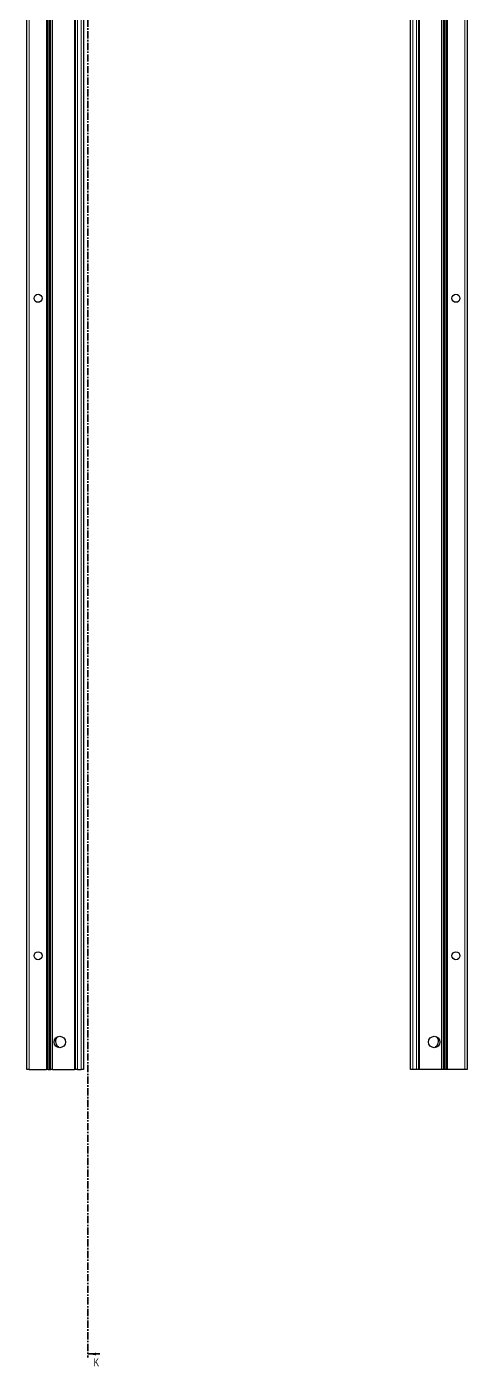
# Model space of a CAD drawing. Header units: millimetres. Extents: x -250 to 6025, y -1647 to 1453.
# Drawn here: x 2463 to 2849, y -1266 to -94 of the extents above; entities that cross this region are included whole.
import ezdxf

# ---------------------------------------------------------------- set-up
doc = ezdxf.new("R2010")
doc.units = ezdxf.units.MM
doc.linetypes.add('CENTER', pattern=[10.16, 6.35, -1.27, 1.27, -1.27])
doc.styles.add('SLDTEXTSTYLE0', font='TXT', dxfattribs={"width": 0.75})

msp = doc.modelspace()

# ---------------------------------------------------------------- linework, layer by layer
at = {"color": 7, "linetype": 'CENTER', "lineweight": 35}
msp.add_line((2516.6, 1344.64), (2516.6, -1258.12), dxfattribs=at)
at = {"color": 7, "linetype": 'Continuous', "lineweight": 25}
for p, q in [((2463.17, -1006.24), (2463.17, 892.76)), ((2482.96, 892.76), (2482.96, -1006.24)), ((2483, 892.76), (2483, -1006.24)), ((2505.67, -1006.24), (2505.67, 892.76)), ((2512.87, 892.76), (2512.87, -1006.24)), ((2798.87, -1006.24), (2798.87, 892.76)), ((2806.07, 892.76), (2806.07, -1006.24)), ((2828.74, -1006.24), (2828.74, 892.76)), ((2828.78, -1006.24), (2828.78, 892.76)), ((2848.57, 892.76), (2848.57, -1006.24)), ((2481.17, -130.99), (2481.17, -82.49)), ((2830.57, -82.49), (2830.57, -130.99)), ((2481.23, -131.1), (2481.17, -130.99)), ((2481.17, -130.99), (2481.17, -132.49)), ((2481.17, -132.49), (2481.23, -132.39)), ((2481.17, -180.99), (2481.17, -132.49)), ((2481.23, -132.39), (2481.23, -131.1)), ((2830.57, -130.99), (2830.51, -131.1)), ((2830.51, -131.1), (2830.51, -132.39)), ((2830.51, -132.39), (2830.57, -132.49)), ((2830.57, -132.49), (2830.57, -130.99)), ((2830.57, -132.49), (2830.57, -180.99)), ((2481.23, -181.1), (2481.17, -180.99)), ((2481.17, -180.99), (2481.17, -182.49)), ((2481.17, -182.49), (2481.23, -182.39)), ((2481.17, -230.99), (2481.17, -182.49)), ((2481.23, -182.39), (2481.23, -181.1)), ((2830.57, -180.99), (2830.51, -181.1)), ((2830.51, -181.1), (2830.51, -182.39)), ((2830.51, -182.39), (2830.57, -182.49)), ((2830.57, -182.49), (2830.57, -180.99)), ((2830.57, -182.49), (2830.57, -230.99)), ((2481.23, -231.1), (2481.17, -230.99)), ((2481.17, -230.99), (2481.17, -232.49)), ((2481.17, -232.49), (2481.23, -232.39)), ((2481.17, -280.99), (2481.17, -232.49)), ((2481.23, -232.39), (2481.23, -231.1)), ((2830.57, -230.99), (2830.51, -231.1)), ((2830.51, -231.1), (2830.51, -232.39)), ((2830.51, -232.39), (2830.57, -232.49)), ((2830.57, -232.49), (2830.57, -230.99)), ((2830.57, -232.49), (2830.57, -280.99)), ((2481.23, -281.1), (2481.17, -280.99)), ((2481.17, -280.99), (2481.17, -282.49)), ((2481.23, -282.39), (2481.23, -281.1)), ((2830.57, -280.99), (2830.51, -281.1)), ((2830.51, -281.1), (2830.51, -282.39)), ((2830.57, -282.49), (2830.57, -280.99)), ((2481.17, -282.49), (2481.23, -282.39)), ((2481.17, -330.99), (2481.17, -282.49)), ((2830.51, -282.39), (2830.57, -282.49)), ((2830.57, -282.49), (2830.57, -330.99)), ((2481.23, -331.1), (2481.17, -330.99)), ((2481.17, -330.99), (2481.17, -332.49)), ((2481.17, -332.49), (2481.23, -332.39)), ((2481.17, -380.99), (2481.17, -332.49)), ((2481.23, -332.39), (2481.23, -331.1)), ((2830.57, -330.99), (2830.51, -331.1)), ((2830.51, -331.1), (2830.51, -332.39)), ((2830.51, -332.39), (2830.57, -332.49)), ((2830.57, -332.49), (2830.57, -330.99)), ((2830.57, -332.49), (2830.57, -380.99)), ((2481.23, -381.1), (2481.17, -380.99)), ((2481.17, -380.99), (2481.17, -382.49)), ((2481.17, -382.49), (2481.23, -382.39)), ((2481.17, -430.99), (2481.17, -382.49)), ((2481.23, -382.39), (2481.23, -381.1)), ((2830.57, -380.99), (2830.51, -381.1)), ((2830.51, -381.1), (2830.51, -382.39)), ((2830.51, -382.39), (2830.57, -382.49)), ((2830.57, -382.49), (2830.57, -380.99)), ((2830.57, -382.49), (2830.57, -430.99)), ((2481.23, -431.1), (2481.17, -430.99)), ((2481.17, -430.99), (2481.17, -432.49)), ((2481.17, -432.49), (2481.23, -432.39)), ((2481.17, -480.99), (2481.17, -432.49)), ((2481.23, -432.39), (2481.23, -431.1)), ((2830.57, -430.99), (2830.51, -431.1)), ((2830.51, -431.1), (2830.51, -432.39)), ((2830.51, -432.39), (2830.57, -432.49)), ((2830.57, -432.49), (2830.57, -430.99)), ((2830.57, -432.49), (2830.57, -480.99)), ((2481.23, -481.1), (2481.17, -480.99)), ((2481.17, -480.99), (2481.17, -482.49)), ((2481.17, -482.49), (2481.23, -482.39)), ((2481.17, -530.99), (2481.17, -482.49)), ((2481.23, -482.39), (2481.23, -481.1)), ((2830.57, -480.99), (2830.51, -481.1)), ((2830.51, -481.1), (2830.51, -482.39)), ((2830.51, -482.39), (2830.57, -482.49)), ((2830.57, -482.49), (2830.57, -480.99)), ((2830.57, -482.49), (2830.57, -530.99)), ((2481.23, -531.1), (2481.17, -530.99)), ((2481.17, -530.99), (2481.17, -532.49)), ((2481.17, -532.49), (2481.23, -532.39)), ((2481.17, -580.99), (2481.17, -532.49)), ((2481.23, -532.39), (2481.23, -531.1)), ((2830.57, -530.99), (2830.51, -531.1)), ((2830.51, -531.1), (2830.51, -532.39)), ((2830.51, -532.39), (2830.57, -532.49)), ((2830.57, -532.49), (2830.57, -530.99)), ((2830.57, -532.49), (2830.57, -580.99)), ((2481.23, -581.1), (2481.17, -580.99)), ((2481.17, -580.99), (2481.17, -582.49)), ((2481.17, -582.49), (2481.23, -582.39)), ((2481.17, -630.99), (2481.17, -582.49)), ((2481.23, -582.39), (2481.23, -581.1)), ((2830.57, -580.99), (2830.51, -581.1)), ((2830.51, -581.1), (2830.51, -582.39)), ((2830.51, -582.39), (2830.57, -582.49)), ((2830.57, -582.49), (2830.57, -580.99)), ((2830.57, -582.49), (2830.57, -630.99)), ((2481.23, -631.1), (2481.17, -630.99)), ((2481.17, -630.99), (2481.17, -632.49)), ((2481.17, -632.49), (2481.23, -632.39)), ((2481.17, -680.99), (2481.17, -632.49)), ((2481.23, -632.39), (2481.23, -631.1)), ((2830.57, -630.99), (2830.51, -631.1)), ((2830.51, -631.1), (2830.51, -632.39)), ((2830.51, -632.39), (2830.57, -632.49)), ((2830.57, -632.49), (2830.57, -630.99)), ((2830.57, -632.49), (2830.57, -680.99)), ((2481.23, -681.1), (2481.17, -680.99)), ((2481.17, -680.99), (2481.17, -682.49)), ((2481.17, -682.49), (2481.23, -682.39)), ((2481.17, -730.99), (2481.17, -682.49)), ((2481.23, -682.39), (2481.23, -681.1)), ((2830.57, -680.99), (2830.51, -681.1)), ((2830.51, -681.1), (2830.51, -682.39)), ((2830.51, -682.39), (2830.57, -682.49)), ((2830.57, -682.49), (2830.57, -680.99)), ((2830.57, -682.49), (2830.57, -730.99)), ((2481.23, -731.1), (2481.17, -730.99)), ((2481.17, -730.99), (2481.17, -732.49)), ((2481.17, -732.49), (2481.23, -732.39)), ((2481.17, -780.99), (2481.17, -732.49)), ((2481.23, -732.39), (2481.23, -731.1)), ((2830.57, -730.99), (2830.51, -731.1)), ((2830.51, -731.1), (2830.51, -732.39)), ((2830.51, -732.39), (2830.57, -732.49)), ((2830.57, -732.49), (2830.57, -730.99)), ((2830.57, -732.49), (2830.57, -780.99)), ((2481.23, -781.1), (2481.17, -780.99)), ((2481.17, -780.99), (2481.17, -782.49)), ((2481.17, -782.49), (2481.23, -782.39)), ((2481.17, -830.99), (2481.17, -782.49)), ((2481.23, -782.39), (2481.23, -781.1)), ((2830.57, -780.99), (2830.51, -781.1)), ((2830.51, -781.1), (2830.51, -782.39)), ((2830.51, -782.39), (2830.57, -782.49)), ((2830.57, -782.49), (2830.57, -780.99)), ((2830.57, -782.49), (2830.57, -830.99)), ((2481.23, -831.1), (2481.17, -830.99)), ((2481.17, -830.99), (2481.17, -832.49)), ((2481.23, -832.39), (2481.23, -831.1)), ((2830.57, -830.99), (2830.51, -831.1)), ((2830.51, -831.1), (2830.51, -832.39)), ((2830.57, -832.49), (2830.57, -830.99)), ((2481.17, -832.49), (2481.23, -832.39)), ((2481.17, -880.99), (2481.17, -832.49)), ((2830.51, -832.39), (2830.57, -832.49)), ((2830.57, -832.49), (2830.57, -880.99)), ((2481.23, -881.1), (2481.17, -880.99)), ((2481.17, -880.99), (2481.17, -882.49)), ((2481.17, -882.49), (2481.23, -882.39)), ((2481.17, -930.99), (2481.17, -882.49)), ((2481.23, -882.39), (2481.23, -881.1)), ((2830.57, -880.99), (2830.51, -881.1)), ((2830.51, -881.1), (2830.51, -882.39)), ((2830.51, -882.39), (2830.57, -882.49)), ((2830.57, -882.49), (2830.57, -880.99)), ((2830.57, -882.49), (2830.57, -930.99)), ((2481.23, -931.1), (2481.17, -930.99)), ((2481.17, -930.99), (2481.17, -932.49)), ((2481.17, -932.49), (2481.23, -932.39)), ((2481.17, -980.99), (2481.17, -932.49)), ((2481.23, -932.39), (2481.23, -931.1)), ((2830.57, -930.99), (2830.51, -931.1)), ((2830.51, -931.1), (2830.51, -932.39)), ((2830.51, -932.39), (2830.57, -932.49)), ((2830.57, -932.49), (2830.57, -930.99)), ((2830.57, -932.49), (2830.57, -980.99)), ((2481.23, -981.1), (2481.17, -980.99)), ((2481.17, -980.99), (2481.17, -982.49)), ((2481.17, -982.49), (2481.23, -982.39)), ((2481.17, -1006.24), (2481.17, -982.49)), ((2481.23, -982.39), (2481.23, -981.1)), ((2830.57, -980.99), (2830.51, -981.1)), ((2830.51, -981.1), (2830.51, -982.39)), ((2830.51, -982.39), (2830.57, -982.49)), ((2830.57, -982.49), (2830.57, -980.99)), ((2830.57, -982.49), (2830.57, -1006.24)), ((2491.22, -987.18), (2491.22, -986.77)), ((2820.52, -986.77), (2820.52, -987.18)), ((2465.17, -1006.24), (2463.17, -1006.24)), ((2465.17, -1006.24), (2480.52, -1006.24)), ((2481.17, -1006.24), (2480.52, -1006.24)), ((2481.76, -1006.24), (2481.17, -1006.24)), ((2481.76, -1006.24), (2482.96, -1006.24)), ((2482.96, -1006.24), (2483, -1006.24)), ((2483, -1006.24), (2484.2, -1006.24)), ((2485.62, -1006.24), (2484.2, -1006.24)), ((2485.62, -1006.24), (2505.02, -1006.24)), ((2505.67, -1006.24), (2505.02, -1006.24)), ((2507.67, -1006.24), (2505.67, -1006.24)), ((2507.67, -1006.24), (2510.87, -1006.24)), ((2512.87, -1006.24), (2510.87, -1006.24)), ((2800.87, -1006.24), (2798.87, -1006.24)), ((2804.07, -1006.24), (2800.87, -1006.24)), ((2806.07, -1006.24), (2804.07, -1006.24)), ((2806.72, -1006.24), (2806.07, -1006.24)), ((2826.12, -1006.24), (2806.72, -1006.24)), ((2827.54, -1006.24), (2826.12, -1006.24)), ((2828.74, -1006.24), (2827.54, -1006.24)), ((2828.78, -1006.24), (2828.74, -1006.24)), ((2829.98, -1006.24), (2828.78, -1006.24)), ((2830.57, -1006.24), (2829.98, -1006.24)), ((2831.22, -1006.24), (2830.57, -1006.24)), ((2846.57, -1006.24), (2831.22, -1006.24)), ((2848.57, -1006.24), (2846.57, -1006.24))]:
    msp.add_line(p, q, dxfattribs=at)
at = {"color": 8, "linetype": 'Continuous', "lineweight": 18}
for p, q in [((2465.17, 892.76), (2465.17, -1006.24)), ((2480.52, -1006.24), (2480.52, 892.76)), ((2481.76, 892.76), (2481.76, -1006.24)), ((2484.2, -1006.24), (2484.2, 892.76)), ((2485.62, 892.76), (2485.62, -1006.24)), ((2505.02, -1006.24), (2505.02, 892.76)), ((2507.67, 892.76), (2507.67, -1006.24)), ((2510.87, -1006.24), (2510.87, 892.76)), ((2800.87, 892.76), (2800.87, -1006.24)), ((2804.07, -1006.24), (2804.07, 892.76)), ((2806.72, 892.76), (2806.72, -1006.24)), ((2826.12, -1006.24), (2826.12, 892.76)), ((2827.54, 892.76), (2827.54, -1006.24)), ((2829.98, -1006.24), (2829.98, 892.76)), ((2831.22, 892.76), (2831.22, -1006.24)), ((2846.57, -1006.24), (2846.57, 892.76))]:
    msp.add_line(p, q, dxfattribs=at)
at = {"color": 7, "linetype": 'Continuous', "lineweight": 35}
msp.add_line((2527.24, -1255.12), (2516.6, -1255.12), dxfattribs=at)
at = {"color": 7, "linetype": 'Continuous', "lineweight": 25}
for centre, radius in [((2473.02, -331.74), 3.5), ((2838.72, -331.74), 3.5), ((2473.02, -906.74), 3.5), ((2838.72, -906.74), 3.5), ((2492.02, -982.24), 5), ((2819.72, -982.24), 5)]:
    msp.add_circle(centre, radius, dxfattribs=at)
for centre, radius, start, end in [((2493.52, -981.74), 5.25, 126.18914, 240.85926), ((2818.22, -981.74), 5.25, 299.14074, 53.81087), ((2490.72, -986.77), 0.5, 0, 60.85926), ((2821.02, -986.77), 0.5, 119.14074, 180)]:
    msp.add_arc(centre, radius, start, end, dxfattribs=at)
at = {"color": 7, "linetype": 'Continuous', "lineweight": 35}
msp.add_solid([(2516.6, -1255.12), (2523.6, -1256.24), (2523.6, -1254)], dxfattribs=at)

# ---------------------------------------------------------------- texts
at = {"color": 7, "linetype": 'Continuous', "insert": (2521.74, -1258.8), "char_height": 7, "attachment_point": 1, "style": 'SLDTEXTSTYLE0'}
msp.add_mtext('K', dxfattribs=at)

doc.saveas('drawing.dxf')
